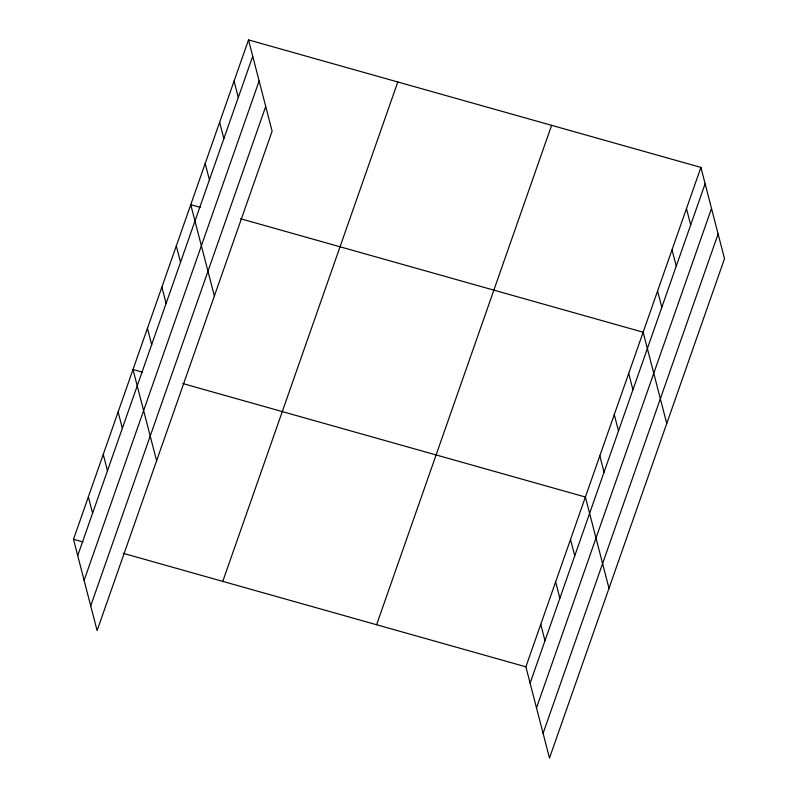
<?xml version="1.0" encoding="UTF-8"?>
<svg xmlns="http://www.w3.org/2000/svg" width="798" height="798" viewBox="0 0 798 798"><rect width="100%" height="100%" fill="white"/><g stroke="black" fill="none" stroke-linecap="round" stroke-linejoin="round"><path stroke-width="1.2" d="M248.507 39.9L272.118 131.181L97.097 630.59L73.496 539.308L248.507 39.9L700.903 167.41L724.504 258.692L549.493 758.1L525.882 666.819L700.903 167.41M77.715 555.647L252.737 56.239M84.109 580.375L259.131 80.967M90.703 605.862L265.724 106.453M222.782 581.383L397.803 81.975M376.596 624.744L551.608 125.336M530.111 683.158L705.123 183.749M536.505 707.886L711.517 208.478M543.089 733.372L718.11 233.964M200.238 207.38L190.752 204.707L214.363 295.988M240.517 218.732L643.148 332.217L666.749 423.499M142.473 372.177L132.997 369.504L156.608 460.795M182.762 383.539L585.383 497.024L608.994 588.306M73.496 539.308L82.972 541.982M123.251 553.333L525.882 666.819M686.46 208.607L690.689 224.946M672.026 249.814L676.245 266.153M657.582 291.011L661.811 307.35M628.704 373.414L632.934 389.753M614.27 414.621L618.49 430.96M599.827 455.818L604.056 472.157M570.51 539.468L574.74 555.807M555.637 581.922L559.857 598.261M540.755 624.365L544.984 640.704M234.073 81.097L238.303 97.436M219.63 122.303L223.859 138.643M205.196 163.5L209.415 179.839M176.318 245.904L180.538 262.243M161.874 287.11L166.104 303.449M147.44 328.307L151.66 344.646M118.124 411.958L122.343 428.297M103.241 454.411L107.471 470.75M88.369 496.855L92.598 513.194"/></g></svg>
